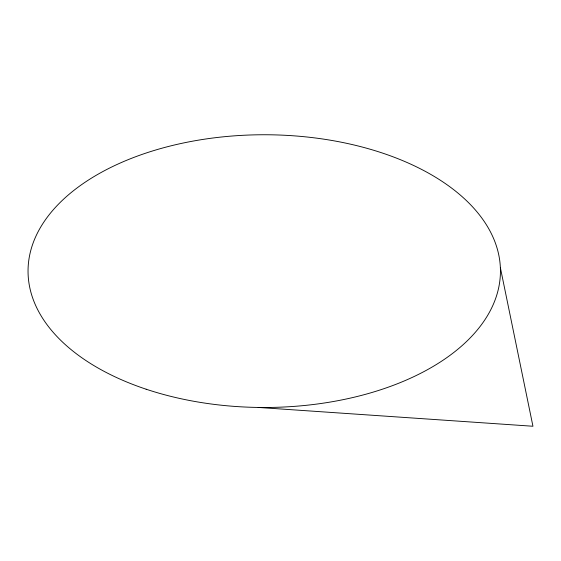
<?xml version="1.0" encoding="UTF-8"?>
<svg xmlns="http://www.w3.org/2000/svg" width="561" height="561" viewBox="0 0 561 561"><rect width="100%" height="100%" fill="white"/><g stroke="black" fill="none" stroke-linecap="round" stroke-linejoin="round"><path stroke-width="0.84" d="M258.2 407.44L532.95 426.248L500.363 267.625M146.148 389.215A236.195 136.365 0 0 0 500.44 271.117A236.195 136.365 0 0 0 146.148 153.02A236.195 136.365 0 0 0 146.148 389.215"/></g></svg>
